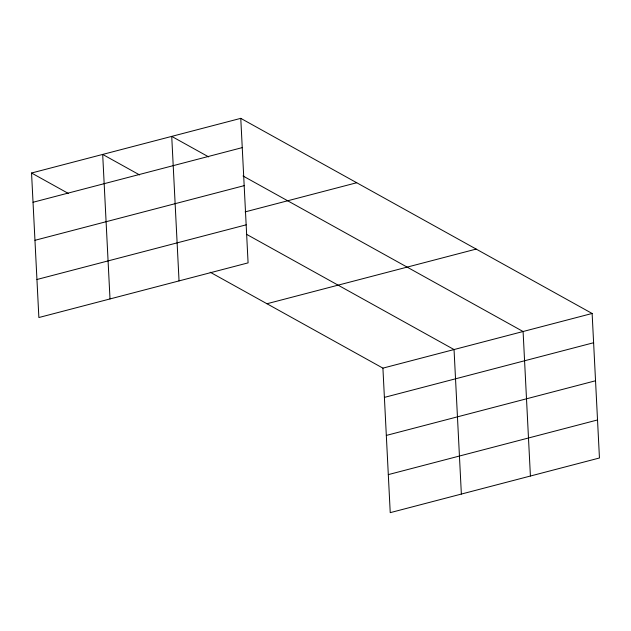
<?xml version="1.0" encoding="UTF-8"?>
<svg xmlns="http://www.w3.org/2000/svg" width="631" height="631" viewBox="0 0 631 631"><rect width="100%" height="100%" fill="white"/><g stroke="black" fill="none" stroke-linecap="round" stroke-linejoin="round"><path stroke-width="0.95" d="M240.766 118.352L248.086 262.867L38.87 317.527L31.55 173.012L240.766 118.352L592.13 313.473L599.45 457.988L390.234 512.648L382.914 368.133L210.194 272.221M33.033 202.267L242.249 147.615M34.957 240.301L244.173 185.648M245.112 211.898L356.712 182.745M36.945 279.494L246.161 224.833M266.96 303.74L476.176 249.087M382.914 368.133L592.13 313.473M384.397 397.396L593.613 342.736M386.322 435.429L595.538 380.769M388.31 474.615L597.525 419.954M208.656 156.898L171.727 136.391L179.046 280.905M243.014 175.978L523.091 331.512L530.411 476.026M139.617 174.937L102.687 154.429L110.007 298.944M246.595 234.346L454.044 349.55L461.364 494.065M31.55 173.012L68.479 193.52"/></g></svg>
